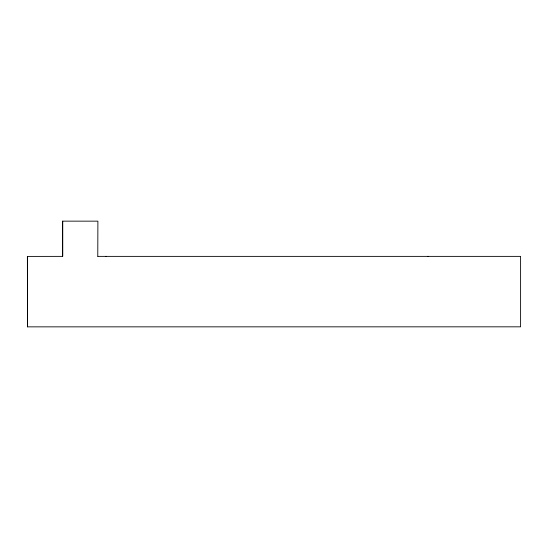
<?xml version="1.0" encoding="UTF-8"?>
<svg xmlns="http://www.w3.org/2000/svg" width="548" height="548" viewBox="0 0 548 548"><rect width="100%" height="100%" fill="white"/><g stroke="black" fill="none" stroke-linecap="round" stroke-linejoin="round"><path stroke-width="0.82" d="M62.623 256.389L62.582 221.145L97.893 221.152L97.777 256.389M62.664 256.375L62.671 221.152L62.657 256.375L27.4 256.409L27.441 326.855L520.6 326.827L520.6 256.375L97.893 256.375M27.4 256.409L27.441 326.855M105.648 256.382L106.059 256.382M427.899 256.375L428.31 256.375"/></g></svg>
